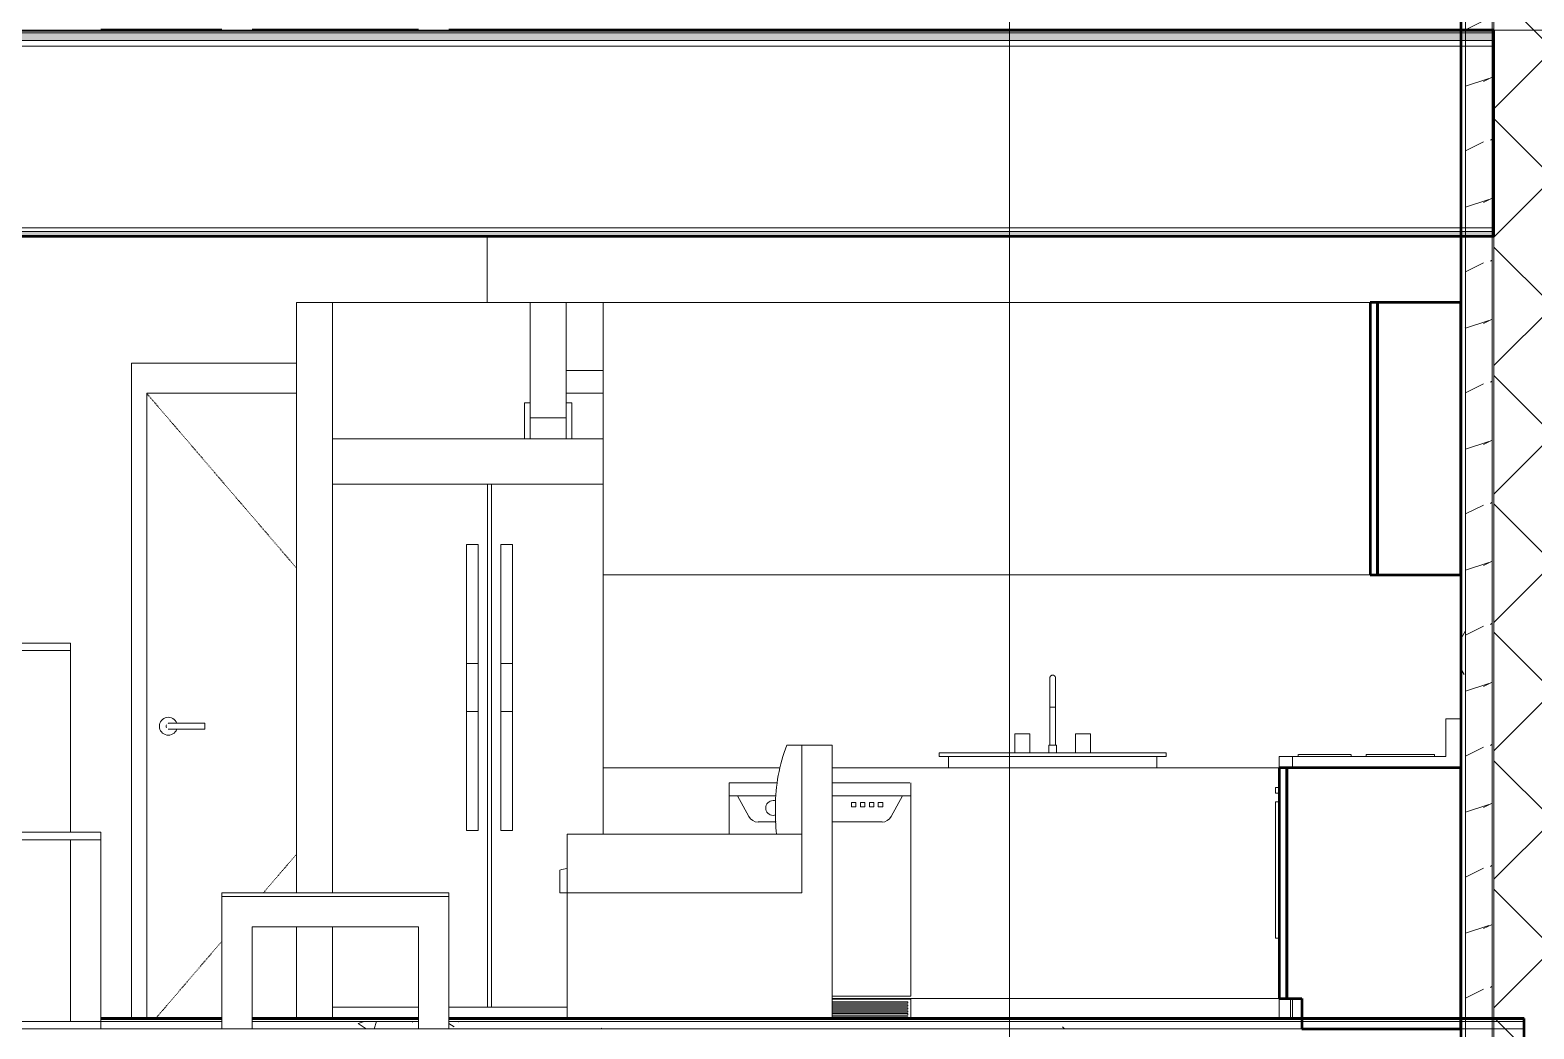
# Model space of a CAD drawing. Header units: inches. Extents: x -4169 to 1833, y -300 to 585.
# Drawn here: x -457.6 to -258.9, y 136 to 268 of the extents above; entities that cross this region are included whole.
import ezdxf

# ---------------------------------------------------------------- set-up
doc = ezdxf.new("R2010")
doc.units = ezdxf.units.IN
doc.header["$MEASUREMENT"] = 0
doc.linetypes.add('Dash 1_16_', pattern=[0.125, 0.0625, -0.0625])
doc.linetypes.add('Grid Line 1_2_', pattern=[0.875, 0.5, -0.125, 0.125, -0.125])
for name, color, linetype, lineweight in [('0-4', 7, 'Continuous', 9), ('0-7', 130, 'Continuous', 5), ('A-DOOR-3', 7, 'Continuous', 9), ('A-DOOR-4', 7, 'Dash 1_16_', 9), ('A-DOOR-FRAM-1', 7, 'Continuous', 9), ('A-DOOR-FRAM-2', 90, 'Continuous', 20), ('A-FLOR-2', 192, 'Continuous', 50), ('A-FLOR-LEVL-1', 51, 'Grid Line 1_2_', 9), ('A-FLOR-MCUT', 51, 'Continuous', 13), ('A-FLOR-PATT-1', 8, 'Continuous', 9), ('A-WALL-1', 250, 'Continuous', 50), ('A-WALL-2', 10, 'Continuous', 13), ('A-WALL-PATT-1', 7, 'Continuous', 9), ('A-WALL-PATT-2', 253, 'Continuous', 9), ('A-WALL-PATT-4', 252, 'Continuous', 9), ('G-ANNO-SYMB-3', 111, 'Continuous', 9), ('I-FURN', 30, 'Continuous', 9), ('I-FURN-1', 7, 'Continuous', 9), ('I-WALL-2', 10, 'Continuous', 13), ('P-SANR-FIXT-1', 7, 'Continuous', 9), ('Q-CASE-1', 7, 'Continuous', 9), ('Q-CASE-2', 250, 'Continuous', 50), ('Q-SPCQ-1', 7, 'Continuous', 9)]:
    doc.layers.add(name, color=color, linetype=linetype, lineweight=lineweight)
pattern_1 = [(50, (317.997, 146.633), (27.5427, -2.4099), [2.88, -31.68]), (355, (317.997, 146.633), (-5.32784, 28.8843), [2.304, -25.344]), (100.451, (320.293, 146.432), (22.2153, 26.4739), [2.448, -26.924]), (46.184, (317.997, 154.313), (40.9819, -6.3564), [4.32, -47.52]), (96.636, (321.413, 153.784), (35.8907, 37.4062), [3.671, -40.386]), (351.184, (317.997, 154.313), (35.891, 37.4062), [3.456, -38.016]), (21, (321.837, 152.393), (22.92104, -15.46073), [2.88, -31.68]), (326, (321.837, 152.393), (9.3435, 27.84574), [2.304, -25.344]), (71.451, (323.748, 151.105), (32.26477, 12.3844), [2.448, -26.924]), (37.5, (317.997, 146.633), (0.466855, 12.78271), [1.267, -23.77, 1.267, -24.461, -25.44]), (37.5, (317.997, 146.633), (0.466855, 12.78271), [-50.765, 1.267, -24.173]), (7.5, (317.997, 146.633), (10.10159, 15.14509), [1.267, -13.402, 1.267, -23.194, -9.696]), (7.5, (317.997, 146.633), (10.10159, 15.14509), [-39.13, 1.267, -8.429]), (327.5, (309.434, 146.633), (20.49916, -0.86578), [1.267, -8.333, 1.267, -28.685, -39.744]), (327.5, (309.434, 146.633), (20.49916, -0.86578), [-39.552, 1.267, -38.477]), (317.5, (305.594, 146.633), (22.39478, 3.8443), [1.267, -11.213, 1.267, -18.624, -28.224]), (317.5, (305.594, 146.633), (22.39478, 3.8443), [-32.371, 1.267, -26.957])]

# ---------------------------------------------------------------- blocks, each defined once
blk = doc.blocks.new('CTR - 2nd Phase_rvt-2-BUILDING SECTION - EAST_WEST - LOOKING SOUTH')
at = {"layer": 'A-FLOR-LEVL-1'}
blk.add_line((-12558.48, 268), (-9609.49, 268), dxfattribs=at)
blk = doc.blocks.new('Single-Flush - 36_ x 84_-1372824-BUILDING SECTION - EAST_WEST - LOOKING SOUTH')
at = {"layer": 'A-DOOR-FRAM-1'}
for p, q in [((-11664.69, 355), (-11669.56, 355)), ((-11669.56, 352), (-11664.69, 352))]:
    blk.add_line(p, q, dxfattribs=at)
blk = doc.blocks.new('FOLDING_SLIDING CLOSET - 72_ x 80_-1372823-BUILDING SECTION - EAST_WEST - LOOKING SOUTH')
at = {"layer": 'A-DOOR-3'}
for p, q in [((-11674.31, 350.75), (-11675.06, 350.75)), ((-11675.06, 350.75), (-11675.06, 346)), ((-11674.31, 350.75), (-11674.31, 346)), ((-11668.81, 350.75), (-11669.56, 350.75)), ((-11669.56, 350.75), (-11669.56, 346)), ((-11668.81, 350.75), (-11668.81, 346))]:
    blk.add_line(p, q, dxfattribs=at)
at = {"layer": 'A-DOOR-FRAM-2'}
blk.add_line((-11674.31, 348.75), (-11669.56, 348.75), dxfattribs=at)
blk = doc.blocks.new('Entertainment_Center_14771 - Entertainment_Center_14771-V93-BUILDING SECTION - EAST_WEST - LOOKING SOUTH')
at = {"layer": 'I-FURN-1'}
for p, q in [((-11747.19, 318), (-11747.19, 319)), ((-11747.06, 319), (-11747.19, 319)), ((-11747.19, 294), (-11747.19, 318)), ((-11747.06, 319), (-11747.06, 318)), ((-11747.06, 319), (-11735.06, 319)), ((-11747.06, 318), (-11747.06, 319)), ((-11747.06, 318), (-11747.06, 294)), ((-11735.06, 318), (-11747.06, 318)), ((-11747.06, 318), (-11735.06, 318)), ((-11747.06, 294), (-11747.06, 318)), ((-11735.06, 318), (-11735.06, 319)), ((-11735.06, 294), (-11735.06, 318)), ((-11747.19, 293), (-11747.19, 294)), ((-11747.06, 294), (-11747.19, 294)), ((-11747.19, 269), (-11747.19, 293)), ((-11747.06, 294), (-11747.06, 293)), ((-11747.06, 294), (-11731.06, 294)), ((-11747.06, 293), (-11747.06, 294)), ((-11747.06, 293), (-11747.06, 269)), ((-11731.06, 293), (-11747.06, 293)), ((-11747.06, 293), (-11735.06, 293)), ((-11747.06, 269), (-11747.06, 293)), ((-11735.06, 269), (-11735.06, 293)), ((-11731.06, 293), (-11731.06, 294)), ((-11731.06, 269), (-11731.06, 293)), ((-11731.03, 291.87), (-11731.03, 292.87)), ((-11747.19, 268), (-11747.19, 269)), ((-11747.06, 269), (-11747.06, 268)), ((-11735.06, 269), (-11747.06, 269)), ((-11747.06, 269), (-11731.06, 269)), ((-11747.06, 268), (-11747.06, 269)), ((-11731.06, 268), (-11731.06, 269)), ((-11731.03, 269.12), (-11731.03, 270.12)), ((-11747.06, 268), (-11747.19, 268)), ((-11731.06, 268), (-11747.06, 268))]:
    blk.add_line(p, q, dxfattribs=at)
blk = doc.blocks.new('Couch-Both_Arms-Generic - 1-V116-BUILDING SECTION - EAST_WEST - LOOKING SOUTH')
at = {"layer": 'I-FURN'}
for p, q in [((-12011.46, 173.5), (-12013.46, 173.5)), ((-12011.46, 161.75), (-12011.46, 173.5)), ((-12014.96, 165.37), (-12014.96, 165.12)), ((-12011.46, 161.75), (-12042.46, 161.75)), ((-12042.46, 161.75), (-12042.46, 154)), ((-12011.46, 154), (-12011.46, 161.75)), ((-12043.46, 154), (-12043.46, 157)), ((-12042.46, 154), (-12043.46, 154)), ((-12042.46, 154), (-12011.46, 154))]:
    blk.add_line(p, q, dxfattribs=at)
for centre, radius, start, end in [((-11992.2, 165.37), 22.76, 159.0802, 180), ((-11967.45, 165.12), 47.51, 180, 184.0748), ((-12027.59, 73.74), 84.76, 100.111, 100.7955)]:
    blk.add_arc(centre, radius, start, end, dxfattribs=at)
at = {"layer": 'I-FURN-1'}
for p, q in [((-12011.46, 173.5), (-12007.46, 173.5)), ((-12007.46, 173.5), (-12007.46, 137.37)), ((-12042.46, 137.37), (-12042.46, 154))]:
    blk.add_line(p, q, dxfattribs=at)
blk = doc.blocks.new('Table-Coffee - one-1352608-BUILDING SECTION - EAST_WEST - LOOKING SOUTH')
at = {"layer": 'I-FURN-1'}
for p, q in [((-11715.06, 286), (-11685.06, 286)), ((-11715.06, 285.5), (-11715.06, 286)), ((-11715.06, 285.5), (-11715.06, 268)), ((-11685.06, 285.5), (-11715.06, 285.5)), ((-11685.06, 285.5), (-11715.06, 285.5)), ((-11685.06, 285.5), (-11685.06, 286)), ((-11685.06, 268), (-11685.06, 285.5)), ((-11711.06, 268), (-11711.06, 281.5)), ((-11711.06, 281.5), (-11689.06, 281.5)), ((-11689.06, 281.5), (-11689.06, 268)), ((-11715.06, 268), (-11711.06, 268)), ((-11689.06, 268), (-11685.06, 268))]:
    blk.add_line(p, q, dxfattribs=at)
blk = doc.blocks.new('Refrigerator_-_Side-by-Side_6047 - 36_ X 30_-V137-BUILDING SECTION - EAST_WEST - LOOKING SOUTH')
at = {"layer": 'Q-SPCQ-1'}
for p, q in [((-11700.44, 208), (-11700.44, 154)), ((-11679.94, 208), (-11700.44, 208)), ((-11679.44, 208), (-11679.94, 208)), ((-11679.94, 138.87), (-11679.94, 208)), ((-11679.44, 208), (-11679.44, 138.87)), ((-11664.69, 208), (-11679.44, 208)), ((-11664.69, 161.75), (-11664.69, 208)), ((-11682.72, 184.29), (-11682.72, 200)), ((-11682.72, 200), (-11681.2, 200)), ((-11681.2, 200), (-11681.2, 184.29)), ((-11678.18, 184.29), (-11678.18, 200)), ((-11676.66, 200), (-11678.18, 200)), ((-11676.66, 200), (-11676.66, 184.29)), ((-11682.72, 177.94), (-11682.72, 184.29)), ((-11682.72, 184.29), (-11681.2, 184.29)), ((-11681.2, 184.29), (-11681.2, 177.94)), ((-11678.18, 177.94), (-11678.18, 184.29)), ((-11676.66, 184.29), (-11678.18, 184.29)), ((-11676.66, 184.29), (-11676.66, 177.94)), ((-11682.72, 162.23), (-11682.72, 177.94)), ((-11682.72, 177.94), (-11681.2, 177.94)), ((-11681.2, 177.94), (-11681.2, 162.23)), ((-11678.18, 162.23), (-11678.18, 177.94)), ((-11676.66, 177.94), (-11678.18, 177.94)), ((-11676.66, 177.94), (-11676.66, 162.23)), ((-11682.72, 162.23), (-11681.2, 162.23)), ((-11676.66, 162.23), (-11678.18, 162.23)), ((-11700.44, 149.5), (-11700.44, 138.87)), ((-11700.44, 137.37), (-11700.44, 138.87)), ((-11700.44, 138.87), (-11689.06, 138.87)), ((-11685.06, 138.87), (-11679.94, 138.87)), ((-11679.44, 138.87), (-11679.94, 138.87)), ((-11679.44, 138.87), (-11669.42, 138.87))]:
    blk.add_line(p, q, dxfattribs=at)
blk = doc.blocks.new('Range - 24_ x 24_-V138-BUILDING SECTION - EAST_WEST - LOOKING SOUTH')
at = {"layer": 'Q-SPCQ-1'}
for p, q in [((-11551.36, 177), (-11553.36, 177)), ((-11553.36, 177), (-11553.36, 172)), ((-11575.36, 170.5), (-11575.36, 172)), ((-11575.36, 172), (-11573.61, 172)), ((-11573.61, 170.5), (-11573.61, 172)), ((-11553.36, 172), (-11573.61, 172)), ((-11573.61, 172), (-11573.61, 170.5)), ((-11572.86, 172.25), (-11572.86, 172)), ((-11572.81, 172.25), (-11569.36, 172.25)), ((-11569.36, 172.25), (-11565.92, 172.25)), ((-11565.86, 172), (-11565.86, 172.25)), ((-11563.86, 172.25), (-11563.86, 172)), ((-11563.86, 172.25), (-11559.36, 172.25)), ((-11559.36, 172.25), (-11554.86, 172.25)), ((-11554.86, 172), (-11554.86, 172.25)), ((-11575.86, 167.15), (-11575.86, 167.9)), ((-11575.86, 167.9), (-11575.36, 167.9)), ((-11575.86, 167.15), (-11575.36, 167.15)), ((-11575.86, 148), (-11575.86, 166)), ((-11575.86, 166), (-11575.36, 166)), ((-11575.86, 148), (-11575.36, 148)), ((-11575.36, 137.37), (-11575.36, 140)), ((-11573.86, 140), (-11573.86, 137.37)), ((-11573.61, 137.37), (-11573.61, 140))]:
    blk.add_line(p, q, dxfattribs=at)
blk = doc.blocks.new('OD_CW_Base Cabinet - OD_CW_Base Cabinet-2082503-BUILDING SECTION - EAST_WEST - LOOKING SOUTH')
at = {"layer": 'Q-CASE-1'}
for p, q in [((-11641.32, 170.5), (-11664.69, 170.5)), ((-11575.36, 170.5), (-11634.42, 170.5)), ((-11634.42, 140), (-11575.36, 140))]:
    blk.add_line(p, q, dxfattribs=at)
blk = doc.blocks.new('Sink Kitchen-Single - 30_ x 21_-V139-BUILDING SECTION - EAST_WEST - LOOKING SOUTH')
at = {"layer": 'P-SANR-FIXT-1'}
for p, q in [((-11605.67, 179.88), (-11605.67, 173.5)), ((-11605.67, 179.88), (-11605.67, 178.5)), ((-11604.92, 173.5), (-11604.92, 179.88)), ((-11604.92, 178.5), (-11604.92, 179.88)), ((-11605.29, 178.5), (-11605.66, 178.5)), ((-11604.93, 178.5), (-11605.29, 178.5)), ((-11610.29, 175), (-11610.29, 172.5)), ((-11610.29, 175), (-11608.29, 175)), ((-11608.29, 172.5), (-11608.29, 175)), ((-11602.29, 175), (-11602.29, 172.5)), ((-11602.29, 175), (-11600.29, 175)), ((-11600.29, 172.5), (-11600.29, 175)), ((-11605.79, 173.5), (-11605.79, 172.5)), ((-11605.79, 173.5), (-11604.79, 173.5)), ((-11604.79, 172.5), (-11604.79, 173.5)), ((-11620.29, 172.5), (-11590.29, 172.5)), ((-11620.29, 172), (-11620.29, 172.5)), ((-11590.29, 172), (-11620.29, 172)), ((-11619.04, 172), (-11619.04, 170.5)), ((-11591.54, 170.5), (-11591.54, 172)), ((-11590.29, 172), (-11590.29, 172.5))]:
    blk.add_line(p, q, dxfattribs=at)
at = {"layer": 'P-SANR-FIXT-1', "flags": 128}
for points in [[(-11605.67, 182.38), (-11605.67, 182.39), (-11605.67, 182.4), (-11605.66, 182.42), (-11605.66, 182.43), (-11605.66, 182.45), (-11605.66, 182.46), (-11605.65, 182.48), (-11605.65, 182.49), (-11605.64, 182.51), (-11605.64, 182.52), (-11605.63, 182.53), (-11605.63, 182.55), (-11605.62, 182.56), (-11605.61, 182.57), (-11605.6, 182.59), (-11605.59, 182.6), (-11605.58, 182.61), (-11605.57, 182.62), (-11605.56, 182.63), (-11605.55, 182.64), (-11605.54, 182.65), (-11605.53, 182.66), (-11605.52, 182.67), (-11605.51, 182.68), (-11605.5, 182.69), (-11605.48, 182.7), (-11605.47, 182.71), (-11605.46, 182.71), (-11605.44, 182.72), (-11605.43, 182.72), (-11605.41, 182.73), (-11605.4, 182.73), (-11605.39, 182.74), (-11605.37, 182.74), (-11605.36, 182.74), (-11605.34, 182.75), (-11605.33, 182.75), (-11605.31, 182.75), (-11605.3, 182.75), (-11605.29, 182.75)], [(-11605.67, 182.38), (-11605.67, 182.37), (-11605.67, 182.37), (-11605.67, 182.36), (-11605.67, 182.34), (-11605.67, 182.33), (-11605.67, 182.3), (-11605.67, 182.28), (-11605.67, 182.25), (-11605.67, 182.21), (-11605.67, 182.18), (-11605.67, 182.14), (-11605.67, 182.09), (-11605.67, 182.04), (-11605.67, 181.99), (-11605.67, 181.94), (-11605.67, 181.88), (-11605.67, 181.82), (-11605.67, 181.75), (-11605.67, 181.69), (-11605.67, 181.62), (-11605.67, 181.54), (-11605.67, 181.47), (-11605.67, 181.39), (-11605.67, 181.31), (-11605.67, 181.23), (-11605.67, 181.14), (-11605.67, 181.05), (-11605.67, 180.96), (-11605.67, 180.87), (-11605.67, 180.78), (-11605.67, 180.69), (-11605.67, 180.59), (-11605.67, 180.5), (-11605.67, 180.4), (-11605.67, 180.3), (-11605.67, 180.2), (-11605.67, 180.1), (-11605.67, 180), (-11605.67, 179.9), (-11605.67, 179.88)], [(-11605.67, 182.3), (-11605.67, 182.32), (-11605.67, 182.34), (-11605.67, 182.35), (-11605.67, 182.36), (-11605.67, 182.37), (-11605.67, 182.37)], [(-11605.67, 179.88), (-11605.67, 179.97), (-11605.67, 180.07), (-11605.67, 180.17), (-11605.67, 180.27), (-11605.67, 180.37), (-11605.67, 180.47), (-11605.67, 180.57), (-11605.67, 180.66), (-11605.67, 180.76), (-11605.67, 180.85), (-11605.67, 180.94), (-11605.67, 181.03), (-11605.67, 181.12), (-11605.67, 181.2), (-11605.67, 181.29), (-11605.67, 181.37), (-11605.67, 181.45), (-11605.67, 181.52), (-11605.67, 181.6), (-11605.67, 181.67), (-11605.67, 181.74), (-11605.67, 181.8), (-11605.67, 181.86), (-11605.67, 181.92), (-11605.67, 181.98), (-11605.67, 182.03), (-11605.67, 182.08), (-11605.67, 182.13), (-11605.67, 182.17)], [(-11605.29, 182.75), (-11605.28, 182.75), (-11605.26, 182.75), (-11605.25, 182.75), (-11605.23, 182.75), (-11605.22, 182.74), (-11605.2, 182.74), (-11605.19, 182.74), (-11605.17, 182.73), (-11605.16, 182.73), (-11605.15, 182.72), (-11605.13, 182.71), (-11605.12, 182.71), (-11605.11, 182.7), (-11605.09, 182.69), (-11605.08, 182.68), (-11605.07, 182.68), (-11605.06, 182.67), (-11605.05, 182.66), (-11605.03, 182.65), (-11605.02, 182.64), (-11605.01, 182.63), (-11605, 182.61), (-11604.99, 182.6), (-11604.99, 182.59), (-11604.98, 182.58), (-11604.97, 182.56), (-11604.96, 182.55), (-11604.95, 182.54), (-11604.95, 182.52), (-11604.94, 182.51), (-11604.94, 182.5), (-11604.93, 182.48), (-11604.93, 182.47), (-11604.93, 182.45), (-11604.92, 182.44), (-11604.92, 182.42), (-11604.92, 182.41), (-11604.92, 182.39), (-11604.92, 182.38), (-11604.92, 182.38)], [(-11604.92, 179.88), (-11604.92, 179.97), (-11604.92, 180.07), (-11604.92, 180.17), (-11604.92, 180.27), (-11604.92, 180.37), (-11604.92, 180.47), (-11604.92, 180.57), (-11604.92, 180.66), (-11604.92, 180.76), (-11604.92, 180.85), (-11604.92, 180.94), (-11604.92, 181.03), (-11604.92, 181.12), (-11604.92, 181.2), (-11604.92, 181.29), (-11604.92, 181.37), (-11604.92, 181.45), (-11604.92, 181.52), (-11604.92, 181.6), (-11604.92, 181.67), (-11604.92, 181.74), (-11604.92, 181.8), (-11604.92, 181.86), (-11604.92, 181.92), (-11604.92, 181.98), (-11604.92, 182.03), (-11604.92, 182.08), (-11604.92, 182.13), (-11604.92, 182.17), (-11604.92, 182.21), (-11604.92, 182.24), (-11604.92, 182.27), (-11604.92, 182.3), (-11604.92, 182.32), (-11604.92, 182.34), (-11604.92, 182.35), (-11604.92, 182.36), (-11604.92, 182.37), (-11604.92, 182.37), (-11604.92, 182.38)], [(-11604.92, 182.37), (-11604.92, 182.37), (-11604.92, 182.36), (-11604.92, 182.34), (-11604.92, 182.33), (-11604.92, 182.3), (-11604.92, 182.28)], [(-11604.92, 182.14), (-11604.92, 182.09), (-11604.92, 182.04), (-11604.92, 181.99), (-11604.92, 181.94), (-11604.92, 181.88), (-11604.92, 181.82), (-11604.92, 181.75), (-11604.92, 181.69), (-11604.92, 181.62), (-11604.92, 181.54), (-11604.92, 181.47), (-11604.92, 181.39), (-11604.92, 181.31), (-11604.92, 181.23), (-11604.92, 181.14), (-11604.92, 181.05), (-11604.92, 180.96), (-11604.92, 180.87), (-11604.92, 180.78), (-11604.92, 180.69), (-11604.92, 180.59), (-11604.92, 180.5), (-11604.92, 180.4), (-11604.92, 180.3), (-11604.92, 180.2), (-11604.92, 180.1), (-11604.92, 180), (-11604.92, 179.9), (-11604.92, 179.88)]]:
    blk.add_lwpolyline(points, dxfattribs=at)
blk = doc.blocks.new('Dishwasher_15404 - 34_ counter-V140-BUILDING SECTION - EAST_WEST - LOOKING SOUTH')
at = {"layer": 'Q-SPCQ-1'}
for p, q in [((-11648.02, 168.5), (-11648.02, 166.79)), ((-11648.02, 168.5), (-11647.83, 168.5)), ((-11647.83, 168.5), (-11641.69, 168.5)), ((-11634.42, 168.5), (-11625.1, 168.5)), ((-11625.1, 168.5), (-11624.17, 168.5)), ((-11624.02, 166.79), (-11624.02, 168.5)), ((-11647.83, 166.79), (-11648.02, 166.79)), ((-11648.02, 166.79), (-11648.02, 161.75)), ((-11648.02, 166.79), (-11647.83, 166.79)), ((-11646.93, 166.79), (-11647.83, 166.79)), ((-11647.83, 166.79), (-11646.93, 166.79)), ((-11641.83, 166.79), (-11646.93, 166.79)), ((-11646.93, 166.79), (-11645.42, 164.06)), ((-11625.12, 166.79), (-11634.42, 166.79)), ((-11631.28, 165.94), (-11631.87, 165.94)), ((-11631.87, 165.94), (-11631.87, 165.35)), ((-11631.87, 165.35), (-11631.28, 165.35)), ((-11631.28, 165.35), (-11631.28, 165.94)), ((-11630.1, 165.94), (-11630.69, 165.94)), ((-11630.69, 165.94), (-11630.69, 165.35)), ((-11630.69, 165.35), (-11630.1, 165.35)), ((-11630.1, 165.35), (-11630.1, 165.94)), ((-11628.92, 165.94), (-11629.51, 165.94)), ((-11629.51, 165.94), (-11629.51, 165.35)), ((-11629.51, 165.35), (-11628.92, 165.35)), ((-11628.92, 165.35), (-11628.92, 165.94)), ((-11627.74, 165.94), (-11628.33, 165.94)), ((-11628.33, 165.94), (-11628.33, 165.35)), ((-11628.33, 165.35), (-11627.74, 165.35)), ((-11627.74, 165.35), (-11627.74, 165.94)), ((-11626.63, 164.06), (-11625.12, 166.79)), ((-11625.12, 166.79), (-11624.22, 166.79)), ((-11624.22, 166.79), (-11624.02, 166.79)), ((-11624.02, 140.33), (-11624.02, 166.79)), ((-11644.21, 163.35), (-11641.84, 163.35)), ((-11634.42, 163.35), (-11627.84, 163.35)), ((-11624.22, 140.33), (-11634.42, 140.33)), ((-11624.02, 139.94), (-11634.42, 139.94)), ((-11634.42, 139.94), (-11625.6, 139.94)), ((-11634.42, 139.59), (-11625.6, 139.59)), ((-11625.6, 139.39), (-11634.42, 139.39)), ((-11634.42, 139.2), (-11625.6, 139.2)), ((-11625.6, 139.59), (-11624.45, 139.59)), ((-11624.45, 139.39), (-11625.6, 139.39)), ((-11625.6, 139.2), (-11624.45, 139.2)), ((-11624.45, 139.59), (-11624.45, 139.39)), ((-11624.45, 139.2), (-11624.45, 139)), ((-11624.02, 140.33), (-11624.22, 140.33)), ((-11624.02, 139.94), (-11624.02, 140)), ((-11624.02, 137.37), (-11624.02, 139.94)), ((-11625.6, 139), (-11634.42, 139)), ((-11634.42, 138.8), (-11625.6, 138.8)), ((-11625.6, 138.61), (-11634.42, 138.61)), ((-11634.42, 138.41), (-11625.6, 138.41)), ((-11625.6, 138.21), (-11634.42, 138.21)), ((-11634.42, 138.02), (-11625.6, 138.02)), ((-11625.6, 137.82), (-11634.42, 137.82)), ((-11634.42, 137.62), (-11625.6, 137.62)), ((-11625.6, 137.43), (-11634.42, 137.43)), ((-11624.45, 139), (-11625.6, 139)), ((-11625.6, 138.8), (-11624.45, 138.8)), ((-11624.45, 138.61), (-11625.6, 138.61)), ((-11625.6, 138.41), (-11624.45, 138.41)), ((-11624.45, 138.21), (-11625.6, 138.21)), ((-11625.6, 138.02), (-11624.45, 138.02)), ((-11624.45, 137.82), (-11625.6, 137.82)), ((-11625.6, 137.62), (-11624.45, 137.62)), ((-11624.45, 137.43), (-11625.6, 137.43)), ((-11624.45, 138.8), (-11624.45, 138.61)), ((-11624.45, 138.41), (-11624.45, 138.21)), ((-11624.45, 138.02), (-11624.45, 137.82)), ((-11624.45, 137.62), (-11624.45, 137.43))]:
    blk.add_line(p, q, dxfattribs=at)
for centre, radius, start, end in [((-11642.22, 165.2), 0.984, 90, 270), ((-11642.22, 165.2), 0.984, 69.603, 90), ((-11644.21, 164.72), 1.38, 209, 270), ((-11642.22, 165.2), 0.984, 270, 289.8636), ((-11627.84, 164.72), 1.38, 270, 331)]:
    blk.add_arc(centre, radius, start, end, dxfattribs=at)
blk = doc.blocks.new('OD_CW_Base Cabinet - OD_CW_Base Cabinet-1965639-BUILDING SECTION - EAST_WEST - LOOKING SOUTH')
at = {"layer": 'Q-CASE-2'}
for p, q in [((-11575.36, 170.5), (-11575.36, 140)), ((-11574.36, 170.5), (-11575.36, 170.5)), ((-11574.36, 140), (-11574.36, 170.5)), ((-11574.36, 170.5), (-11574.36, 140)), ((-11551.36, 170.5), (-11574.36, 170.5)), ((-11551.36, 136), (-11551.36, 170.5)), ((-11575.36, 140), (-11574.36, 140)), ((-11574.36, 140), (-11572.36, 140)), ((-11572.36, 140), (-11572.36, 136)), ((-11572.36, 136), (-11551.36, 136))]:
    blk.add_line(p, q, dxfattribs=at)
blk = doc.blocks.new('OD_CW_Upper Cabinet - OD_CW_Upper Cabinet-1965667-BUILDING SECTION - EAST_WEST - LOOKING SOUTH')
at = {"layer": 'Q-CASE-2'}
for p, q in [((-11563.36, 232), (-11563.36, 196)), ((-11562.36, 232), (-11563.36, 232)), ((-11562.36, 196), (-11562.36, 232)), ((-11562.36, 232), (-11562.36, 196)), ((-11551.36, 232), (-11562.36, 232)), ((-11551.36, 196), (-11551.36, 232)), ((-11563.36, 196), (-11562.36, 196)), ((-11562.36, 196), (-11551.36, 196))]:
    blk.add_line(p, q, dxfattribs=at)
blk = doc.blocks.new('OD_CW_Upper Cabinet - OD_CW_Upper Cabinet-2082473-BUILDING SECTION - EAST_WEST - LOOKING SOUTH')
at = {"layer": 'Q-CASE-1'}
for p, q in [((-11563.36, 232), (-11664.69, 232)), ((-11664.69, 232), (-11664.69, 208)), ((-11664.69, 196), (-11563.36, 196))]:
    blk.add_line(p, q, dxfattribs=at)
blk = doc.blocks.new('CTR - 1st Phase - Unit Layouts_rvt-2-BUILDING SECTION - EAST_WEST - LOOKING SOUTH')
at = {"layer": 'A-WALL-2'}
for p, q in [((-11705.19, 154), (-11705.19, 232)), ((-11705.19, 232), (-11700.44, 232)), ((-11700.44, 232), (-11700.44, 208)), ((-11674.31, 232), (-11700.44, 232)), ((-11674.31, 214), (-11674.31, 232)), ((-11674.31, 232), (-11669.56, 232)), ((-11664.69, 232), (-11669.56, 232)), ((-11669.56, 232), (-11669.56, 214)), ((-11664.69, 214), (-11700.44, 214)), ((-11705.19, 137.37), (-11705.19, 149.5))]:
    blk.add_line(p, q, dxfattribs=at)
at = {"layer": '0-4'}
for name, p in [('OD_CW_Upper Cabinet - OD_CW_Upper Cabinet-2082473-BUILDING SECTION - EAST_WEST - LOOKING SOUTH', (0, 0)), ('OD_CW_Upper Cabinet - OD_CW_Upper Cabinet-1965667-BUILDING SECTION - EAST_WEST - LOOKING SOUTH', (0, 0)), ('Single-Flush - 36_ x 84_-1372824-BUILDING SECTION - EAST_WEST - LOOKING SOUTH', (0, -132)), ('FOLDING_SLIDING CLOSET - 72_ x 80_-1372823-BUILDING SECTION - EAST_WEST - LOOKING SOUTH', (0, -132)), ('Refrigerator_-_Side-by-Side_6047 - 36_ X 30_-V137-BUILDING SECTION - EAST_WEST - LOOKING SOUTH', (0, 0)), ('Entertainment_Center_14771 - Entertainment_Center_14771-V93-BUILDING SECTION - EAST_WEST - LOOKING SOUTH', (0, -132)), ('Sink Kitchen-Single - 30_ x 21_-V139-BUILDING SECTION - EAST_WEST - LOOKING SOUTH', (0, 0)), ('Range - 24_ x 24_-V138-BUILDING SECTION - EAST_WEST - LOOKING SOUTH', (0, 0)), ('Couch-Both_Arms-Generic - 1-V116-BUILDING SECTION - EAST_WEST - LOOKING SOUTH', (373.04, 0)), ('OD_CW_Base Cabinet - OD_CW_Base Cabinet-2082503-BUILDING SECTION - EAST_WEST - LOOKING SOUTH', (0, 0)), ('OD_CW_Base Cabinet - OD_CW_Base Cabinet-1965639-BUILDING SECTION - EAST_WEST - LOOKING SOUTH', (0, 0)), ('Dishwasher_15404 - 34_ counter-V140-BUILDING SECTION - EAST_WEST - LOOKING SOUTH', (0, 0)), ('Table-Coffee - one-1352608-BUILDING SECTION - EAST_WEST - LOOKING SOUTH', (0, -132))]:
    blk.add_blockref(name, p, dxfattribs=at)
blk = doc.blocks.new('HOLLOW METAL - UNIT DOOR-V168-BUILDING SECTION - EAST_WEST - LOOKING SOUTH')
at = {"layer": 'A-DOOR-3'}
for p, q in [((-11724.99, 220), (-11724.99, 137.37)), ((-11705.19, 220), (-11724.99, 220)), ((-11717.31, 176.39), (-11721.45, 176.39)), ((-11721.45, 175.61), (-11717.31, 175.61)), ((-11717.31, 176.39), (-11717.31, 176)), ((-11717.31, 176), (-11717.31, 175.61))]:
    blk.add_line(p, q, dxfattribs=at)
at = {"layer": 'A-DOOR-3', "flags": 128}
for points in [[(-11721.45, 176.39), (-11721.47, 176.39), (-11721.49, 176.39), (-11721.52, 176.39), (-11721.54, 176.39), (-11721.56, 176.39), (-11721.59, 176.39), (-11721.61, 176.39), (-11721.63, 176.39), (-11721.65, 176.39), (-11721.68, 176.39), (-11721.7, 176.39), (-11721.72, 176.39), (-11721.74, 176.39), (-11721.76, 176.39), (-11721.78, 176.39), (-11721.8, 176.39), (-11721.82, 176.39), (-11721.84, 176.39), (-11721.85, 176.39), (-11721.87, 176.39), (-11721.89, 176.39), (-11721.9, 176.39), (-11721.92, 176.39), (-11721.93, 176.39), (-11721.94, 176.39), (-11721.96, 176.39), (-11721.97, 176.39), (-11721.98, 176.39), (-11721.99, 176.39), (-11722, 176.39), (-11722, 176.39), (-11722.01, 176.39), (-11722.02, 176.39), (-11722.02, 176.39), (-11722.03, 176.39), (-11722.03, 176.39), (-11722.03, 176.39), (-11722.04, 176.39), (-11722.04, 176.39)], [(-11722.04, 175.61), (-11722.04, 175.61), (-11722.03, 175.61), (-11722.03, 175.61), (-11722.03, 175.61), (-11722.02, 175.61), (-11722.02, 175.61), (-11722.01, 175.61), (-11722.01, 175.61), (-11722, 175.61), (-11721.99, 175.61), (-11721.98, 175.61), (-11721.97, 175.61), (-11721.96, 175.61), (-11721.95, 175.61), (-11721.93, 175.61), (-11721.92, 175.61), (-11721.9, 175.61), (-11721.89, 175.61), (-11721.87, 175.61), (-11721.86, 175.61), (-11721.84, 175.61), (-11721.82, 175.61), (-11721.8, 175.61), (-11721.78, 175.61), (-11721.76, 175.61), (-11721.74, 175.61), (-11721.72, 175.61), (-11721.7, 175.61), (-11721.68, 175.61), (-11721.66, 175.61), (-11721.64, 175.61), (-11721.62, 175.61), (-11721.59, 175.61), (-11721.57, 175.61), (-11721.55, 175.61), (-11721.52, 175.61), (-11721.5, 175.61), (-11721.48, 175.61), (-11721.45, 175.61), (-11721.45, 175.61)]]:
    blk.add_lwpolyline(points, dxfattribs=at)
at = {"layer": 'A-DOOR-3'}
for centre, radius, start, end in [((-11722.13, 176), 1.18, 19.6343, 180), ((-11722.13, 176), 1.18, 180, 340.4367), ((-11722.04, 176), 0.394, 150, 180), ((-11722.04, 176), 0.394, 180, 210), ((-11722.04, 176), 0.394, 90, 105), ((-11722.04, 176), 0.394, 255, 270)]:
    blk.add_arc(centre, radius, start, end, dxfattribs=at)
at = {"layer": 'A-DOOR-4'}
for p, q in [((-11724.99, 220), (-11705.19, 196.9)), ((-11705.19, 159.1), (-11709.56, 154)), ((-11715.06, 147.58), (-11723.81, 137.37))]:
    blk.add_line(p, q, dxfattribs=at)
at = {"layer": 'A-DOOR-FRAM-1'}
for p, q in [((-11726.99, 224), (-11726.99, 137.37)), ((-11705.19, 224), (-11726.99, 224)), ((-11724.99, 137.37), (-11724.99, 220)), ((-11724.99, 220), (-11705.19, 220))]:
    blk.add_line(p, q, dxfattribs=at)
blk = doc.blocks.new('CTR - 1st Phase - Common Walls_rvt-2-BUILDING SECTION - EAST_WEST - LOOKING SOUTH')
at = {"layer": 'A-WALL-PATT-1'}
h = blk.add_hatch(dxfattribs=at)
h.set_pattern_fill('FP_21', color=256, style=0, pattern_type=2)
h.set_pattern_definition([(0, (-10964.796, 146.633), (30.72, 7.68), [1.267, -21.773, 1.267, -21.773, -122.88]), (0, (-10964.796, 146.633), (30.72, 7.68), [-46.08, 1.267, -44.813, 1.267, -21.773, -53.76]), (0, (-10964.796, 146.633), (30.72, 7.68), [-115.2, 1.267, -14.093, 1.267, -37.133]), (120, (-10953.276, 150.473), (-22.011075, 22.7643), [1.267, -21.773, 1.267, -21.773, -122.88]), (120, (-10953.276, 150.473), (-22.011075, 22.7643), [-46.08, 1.267, -44.813, 1.267, -21.773, -53.76]), (120, (-10953.276, 150.473), (-22.011075, 22.7643), [-115.2, 1.267, -14.093, 1.267, -37.133]), (240, (-10949.436, 165.833), (-8.708925, -30.4443), [1.267, -21.773, 1.267, -21.773, -122.88]), (240, (-10949.436, 165.833), (-8.708925, -30.4443), [-46.08, 1.267, -44.813, 1.267, -21.773, -53.76]), (240, (-10949.436, 165.833), (-8.708925, -30.4443), [-115.2, 1.267, -14.093, 1.267, -37.133])])
h.paths.add_polyline_path([(-11551.36, -128), (-11550.74, -128), (-11550.74, 398), (-11551.36, 398), (-11551.36, -103.85)], flags=0)
at = {"layer": 'A-WALL-PATT-2'}
h = blk.add_hatch(dxfattribs=at)
h.set_pattern_fill('FP_24', color=256, style=0, pattern_type=2)
h.set_pattern_definition([(216.87, (-10958.398, 162.627), (47.980943, 31.987086), [7.997, -71.971]), (206.565, (-10948.802, 157.829), (-15.993714, -15.99413), [17.881, -17.881]), (198.435, (-10948.802, 149.832), (-31.98674, -15.99388), [10.115, -40.461])])
h.paths.add_polyline_path([(-11550.74, -128), (-11547.24, -128), (-11547.24, 398), (-11550.74, 398), (-11550.74, -103.85)], flags=0)
at = {"layer": 'A-WALL-PATT-4'}
h = blk.add_hatch(dxfattribs=at)
h.set_pattern_fill('FP_35', color=256, style=0, pattern_type=2)
h.set_pattern_definition([(45, (-10964.796, 146.633), (-8.48528, 8.48528), []), (135, (-10964.796, 146.633), (-8.48528, -8.48528), [])])
h.paths.add_polyline_path([(-11546.99, -128), (-11538.99, -128), (-11538.99, 398), (-11546.99, 398), (-11546.99, -103.85)], flags=0)
at = {"layer": 'A-FLOR-LEVL-1'}
blk.add_line((-12558.48, 268), (-9609.49, 268), dxfattribs=at)
at = {"layer": 'A-WALL-1'}
blk.add_line((-11551.36, 398), (-11551.36, -128), dxfattribs=at)
at = {"layer": 'A-WALL-2'}
for p, q in [((-11550.74, -128), (-11550.74, 398)), ((-11547.24, -128), (-11547.24, 398)), ((-11546.99, -128), (-11546.99, 398))]:
    blk.add_line(p, q, dxfattribs=at)
at = {"layer": 'I-WALL-2'}
for p, q in [((-11679.99, 240.75), (-11679.99, 232)), ((-11726.99, 137.37), (-11726.99, 224)), ((-11726.99, 224), (-11705.19, 224))]:
    blk.add_line(p, q, dxfattribs=at)
at = {"layer": '0-4'}
blk.add_blockref('HOLLOW METAL - UNIT DOOR-V168-BUILDING SECTION - EAST_WEST - LOOKING SOUTH', (0, 0), dxfattribs=at)

msp = doc.modelspace()

# ---------------------------------------------------------------- hatches: boundary and pattern name
at = {"layer": 'A-FLOR-PATT-1'}
h = msp.add_hatch(dxfattribs=at)
h.set_pattern_fill('FP_22', color=256, style=0, pattern_type=2)
h.set_pattern_definition(pattern_1)
h.paths.add_polyline_path([(-791.4672, 266.625), (-264.1964, 266.625), (-264.1964, 267.625), (-833.0464, 267.625), (-833.0464, 266.625), (-812.9949, 266.625)], flags=0)
h.paths.add_polyline_path([(-145.6366, 266.625), (1299.8536, 266.625), (1299.8536, 267.625), (-152.1964, 267.625), (-152.1964, 266.625)], flags=0)
h = msp.add_hatch(dxfattribs=at)
h.set_pattern_fill('FP_21', color=256, style=0, pattern_type=2)
h.set_pattern_definition([(0, (317.997, 146.633), (30.72, 7.68), [1.267, -21.773, 1.267, -21.773, -122.88]), (0, (317.997, 146.633), (30.72, 7.68), [-46.08, 1.267, -44.813, 1.267, -21.773, -53.76]), (0, (317.997, 146.633), (30.72, 7.68), [-115.2, 1.267, -14.093, 1.267, -37.133]), (120, (329.517, 150.473), (-22.011075, 22.7643), [1.267, -21.773, 1.267, -21.773, -122.88]), (120, (329.517, 150.473), (-22.011075, 22.7643), [-46.08, 1.267, -44.813, 1.267, -21.773, -53.76]), (120, (329.517, 150.473), (-22.011075, 22.7643), [-115.2, 1.267, -14.093, 1.267, -37.133]), (240, (333.357, 165.833), (-8.708925, -30.4443), [1.267, -21.773, 1.267, -21.773, -122.88]), (240, (333.357, 165.833), (-8.708925, -30.4443), [-46.08, 1.267, -44.813, 1.267, -21.773, -53.76]), (240, (333.357, 165.833), (-8.708925, -30.4443), [-115.2, 1.267, -14.093, 1.267, -37.133])])
h.paths.add_polyline_path([(-833.0464, 240.75), (-264.1964, 240.75), (-264.1964, 241.375), (-833.0464, 241.375)], flags=0)
h.paths.add_polyline_path([(-152.1964, 240.75), (1299.8536, 240.75), (1299.8536, 241.375), (-152.1964, 241.375)], flags=0)
h = msp.add_hatch(dxfattribs=at)
h.set_pattern_fill('FP_22', color=256, style=0, pattern_type=2)
h.set_pattern_definition(pattern_1)
h.paths.add_polyline_path([(-533.135, 136), (-474.3713, 136), (-474.3713, 137), (-546.4215, 137), (-546.4215, 136), (-543.8988, 136)], flags=0)
h.paths.add_polyline_path([(-552.1964, 136), (-548.3713, 136), (-548.3713, 137), (-552.1964, 137)], flags=0)
h.paths.add_polyline_path([(-448.2714, 136), (-432.2714, 136), (-432.2714, 137), (-448.2714, 137)], flags=0)
h.paths.add_polyline_path([(-464.3964, 136), (-464.3964, 137), (-472.4215, 137), (-472.4215, 136), (-468.5519, 136)], flags=0)
h.paths.add_polyline_path([(-406.2714, 136), (-406.2714, 137), (-428.2714, 137), (-428.2714, 136)], flags=0)
h.paths.add_polyline_path([(-366.2954, 136), (-260.1964, 136), (-260.1964, 137), (-402.2714, 137), (-402.2714, 136), (-371.6773, 136)], flags=0)

# ---------------------------------------------------------------- linework, layer by layer
at = {"layer": 'A-FLOR-2'}
for p, q in [((-432.2714, 268), (-448.2714, 268)), ((-406.2714, 268), (-428.2714, 268)), ((-264.1964, 268), (-402.2714, 268)), ((-264.1964, 240.75), (-264.1964, 268)), ((-833.0464, 240.75), (-264.1964, 240.75)), ((-432.2714, 137.375), (-448.2403, 137.375)), ((-406.2714, 137.375), (-428.2714, 137.375)), ((-260.1964, 137.375), (-402.2714, 137.375)), ((-260.1964, 122), (-260.1964, 137.375))]:
    msp.add_line(p, q, dxfattribs=at)
at = {"layer": 'A-FLOR-LEVL-1'}
msp.add_line((-1101.901, 268), (1674.0755, 268), dxfattribs=at)
at = {"layer": 'A-FLOR-MCUT'}
for p, q in [((-264.1964, 267.875), (-833.0464, 267.875)), ((-264.1964, 267.625), (-833.0464, 267.625)), ((-264.1964, 266.625), (-833.0464, 266.625)), ((-264.1964, 265.875), (-833.0464, 265.875)), ((-264.1964, 241.875), (-833.0464, 241.875)), ((-264.1964, 241.375), (-833.0464, 241.375)), ((-432.2714, 137.25), (-448.2403, 137.25)), ((-406.2714, 137.25), (-428.2714, 137.25)), ((-260.1964, 137.25), (-402.2714, 137.25)), ((-432.2714, 137), (-448.2714, 137)), ((-432.2714, 136), (-448.2714, 136)), ((-406.2714, 137), (-428.2714, 137)), ((-406.2714, 136), (-428.2714, 136)), ((-260.1964, 137), (-402.2714, 137)), ((-260.1964, 136), (-402.2714, 136))]:
    msp.add_line(p, q, dxfattribs=at)
at = {"layer": 'G-ANNO-SYMB-3'}
msp.add_line((-328.1964, 526.9531), (-328.1964, -145.8387), dxfattribs=at)

# ---------------------------------------------------------------- block references
at = {"layer": '0-7'}
for name in ['CTR - 2nd Phase_rvt-2-BUILDING SECTION - EAST_WEST - LOOKING SOUTH', 'CTR - 1st Phase - Common Walls_rvt-2-BUILDING SECTION - EAST_WEST - LOOKING SOUTH', 'CTR - 1st Phase - Unit Layouts_rvt-2-BUILDING SECTION - EAST_WEST - LOOKING SOUTH']:
    msp.add_blockref(name, (11282.793, 0), dxfattribs=at)

doc.saveas('drawing.dxf')
